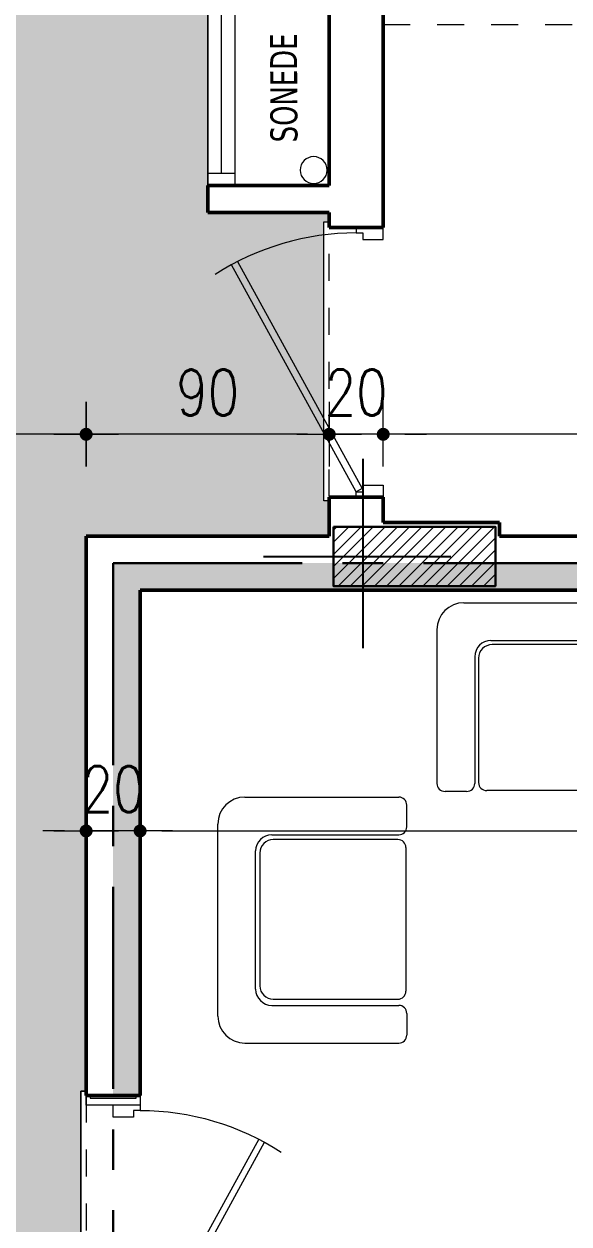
# Model space of a CAD drawing. Header units: millimetres. Extents: x 906 to 2589, y -1235 to -637.
# Drawn here: x 2512.021 to 2514.039, y -1225.515 to -1221.065 of the extents above; entities that cross this region are included whole.
import ezdxf

# ---------------------------------------------------------------- set-up
doc = ezdxf.new("R2010")
doc.units = ezdxf.units.MM
for name, pattern in [('AXES', [2, 1.25, -0.25, 0.25, -0.25]), ('CONTINU', [0]), ('HIDDEN', [0.375, 0.25, -0.125])]:
    doc.linetypes.add(name, pattern=pattern)
doc.layers.get('DEFPOINTS').update_dxf_attribs({"color": 255, "lineweight": 13})
for name, color, linetype, lineweight in [('A-signe', 7, 'Continuous', 9), ('APPUITS', 7, 'Continuous', 18), ('AXE LIMITE', 1, 'AXES', 30), ('DIM.', 4, 'Continuous', 25), ('Extracteur cuisine 300m3', 7, 'Continuous', 20), ('HALL + COULOIR -HATCH', 71, 'Continuous', 15), ('interrompu', 7, 'HIDDEN', 15), ('MENUISERIE', 7, 'Continuous', 13), ('MEUBLE', 35, 'Continuous', 15), ('MUR 0.5', 7, 'Continuous', 50), ('POTEAUX ARCH', 7, 'Continuous', 30), ('POTEAUX HACHURE', 7, 'Continuous', 15), ('TEXTE', 7, 'Continuous', 20)]:
    doc.layers.add(name, color=color, linetype=linetype, lineweight=lineweight)
for name, color, linetype in [('AXE', 7, 'AXES'), ('TEINTE 1', 30, 'Continuous'), ('TEINTE SC', 254, 'Continuous')]:
    doc.layers.add(name, color=color, linetype=linetype)
doc.styles.add('atef', font='romans.shx', dxfattribs={"width": 0.8})
doc.styles.add('COTE', font='verdana.ttf', dxfattribs={"width": 0.7})
doc.dimstyles.new('COTEXT', dxfattribs={"dimscale": 0, "dimtxt": 0.17, "dimasz": 0.08, "dimexe": 0.015, "dimexo": 0.015, "dimgap": 0.07, "dimtad": 1, "dimdec": 0, "dimlfac": 100, "dimzin": 0, "dimdsep": 46, "dimtxsty": 'atef', "dimblk": 'SIG2', "dimcen": 0.15, "dimse1": 1, "dimse2": 1, "dimclrd": 256, "dimclre": 6, "dimclrt": 2, "dimadec": 0, "dimazin": 0, "dimtfac": 0.5, "dimtdec": 0, "dimtix": 1, "dimtmove": 2, "dimatfit": 1, "dimldrblk": 'SIG2', "dimfxl": 0.18, "dimtolj": 1, "dimtzin": 0, "dimlwd": 18, "dimarcsym": 0})

# ---------------------------------------------------------------- blocks, each defined once
blk = doc.blocks.new('SIG2')
at = {"layer": 'A-signe'}
for p, q in [((0, 1.5), (0, 0.5)), ((-1.5, 0), (-0.5, 0)), ((-0.5, 0), (0.5, 0)), ((0, 0.5), (0, -0.5)), ((0.5, 0), (1.5, 0)), ((0, -0.5), (0, -1.5))]:
    blk.add_line(p, q, dxfattribs=at)
at = {"layer": 'A-signe', "const_width": 0.3}
blk.add_lwpolyline([(-0.15, 0, 1), (0.15, 0, 1)], format="xyb", close=True, dxfattribs=at)
blk = doc.blocks.new('*D634')
at = {"layer": 'DEFPOINTS', "color": 0, "transparency": 16777216}
for p in [(2516.551, -1218.2207), (2513.3513, -1222.2862), (2513.3513, -1222.5864)]:
    blk.add_point(p, dxfattribs=at)
at = {"layer": 'DIM.', "lineweight": 18, "transparency": 16777216}
blk.add_line((2516.471, -1222.5864), (2513.4313, -1222.5864), dxfattribs=at)
at = {"layer": 'DIM.', "lineweight": 18, "transparency": 16777216, "xscale": 0.08, "yscale": 0.08, "zscale": 0.08, "rotation": 180}
blk.add_blockref('SIG2', (2513.3513, -1222.5864), dxfattribs=at)
at = {"layer": 'DIM.', "lineweight": 18, "transparency": 16777216, "xscale": 0.08, "yscale": 0.08, "zscale": 0.08}
blk.add_blockref('SIG2', (2516.551, -1222.5864), dxfattribs=at)
at = {"layer": 'DIM.', "color": 2, "transparency": 16777216, "insert": (2514.9512, -1222.4314), "char_height": 0.17, "attachment_point": 5, "style": 'atef'}
blk.add_mtext('\\A1;320', dxfattribs=at)
blk = doc.blocks.new('*D635')
at = {"layer": 'DEFPOINTS', "color": 0, "transparency": 16777216}
for p in [(2513.1513, -1218.1009), (2513.3513, -1222.2862), (2513.1513, -1222.5864)]:
    blk.add_point(p, dxfattribs=at)
at = {"layer": 'DIM.', "lineweight": 18, "transparency": 16777216}
for p, q in [((2513.0713, -1222.5864), (2512.9913, -1222.5864)), ((2513.3513, -1222.5864), (2513.1513, -1222.5864)), ((2513.4313, -1222.5864), (2513.5113, -1222.5864))]:
    blk.add_line(p, q, dxfattribs=at)
at = {"layer": 'DIM.', "lineweight": 18, "transparency": 16777216, "xscale": 0.08, "yscale": 0.08, "zscale": 0.08}
blk.add_blockref('SIG2', (2513.1513, -1222.5864), dxfattribs=at)
at = {"layer": 'DIM.', "lineweight": 18, "transparency": 16777216, "xscale": 0.08, "yscale": 0.08, "zscale": 0.08, "rotation": 180}
blk.add_blockref('SIG2', (2513.3513, -1222.5864), dxfattribs=at)
at = {"layer": 'DIM.', "color": 2, "transparency": 16777216, "insert": (2513.2513, -1222.4314), "char_height": 0.17, "attachment_point": 5, "style": 'atef'}
blk.add_mtext('\\A1;20', dxfattribs=at)
blk = doc.blocks.new('PORTE')
at = {"layer": 'MENUISERIE'}
for p, q in [((0.02, 0), (0.8619, 0.4613)), ((0.8736, 0.4392), (0.0325, -0.0217)), ((0.0325, -0.0217), (0.02, 0))]:
    blk.add_line(p, q, dxfattribs=at)
for points in [[(0, 0), (0.02, 0), (0.02, -0.025), (0.045, -0.025), (0.045, -0.1), (0, -0.1)], [(1, 0), (0.98, 0), (0.98, -0.025), (0.955, -0.025), (0.955, -0.1), (1, -0.1)]]:
    blk.add_lwpolyline(points, dxfattribs=at)
blk.add_arc((0.02, 0), 0.96, 360, 32.9567, dxfattribs=at)
blk = doc.blocks.new('PORTE 1.00')
at = {"layer": 'MENUISERIE'}
blk.add_blockref('PORTE', (0, 0), dxfattribs=at)
blk = doc.blocks.new('*D836')
at = {"layer": 'DEFPOINTS', "color": 0, "linetype": 'Continuous', "transparency": 16777216}
for p in [(2512.451, -1223.164), (2516.651, -1223.164), (2516.651, -1224.0574)]:
    blk.add_point(p, dxfattribs=at)
at = {"layer": 'DIM.', "linetype": 'Continuous', "lineweight": 18, "transparency": 16777216}
blk.add_line((2512.531, -1224.0574), (2516.571, -1224.0574), dxfattribs=at)
at = {"layer": 'DIM.', "linetype": 'Continuous', "lineweight": 18, "transparency": 16777216, "xscale": 0.08, "yscale": 0.08, "zscale": 0.08, "rotation": 180}
blk.add_blockref('SIG2', (2512.451, -1224.0574), dxfattribs=at)
at = {"layer": 'DIM.', "linetype": 'Continuous', "lineweight": 18, "transparency": 16777216, "xscale": 0.08, "yscale": 0.08, "zscale": 0.08}
blk.add_blockref('SIG2', (2516.651, -1224.0574), dxfattribs=at)
at = {"layer": 'DIM.', "color": 2, "linetype": 'Continuous', "transparency": 16777216, "insert": (2514.551, -1223.9024), "char_height": 0.17, "attachment_point": 5, "style": 'atef'}
blk.add_mtext('\\A1;420', dxfattribs=at)
blk = doc.blocks.new('*D837')
at = {"layer": 'DEFPOINTS', "color": 0, "linetype": 'Continuous', "transparency": 16777216}
for p in [(2512.451, -1223.164), (2512.251, -1223.4229), (2512.251, -1224.0574)]:
    blk.add_point(p, dxfattribs=at)
at = {"layer": 'DIM.', "linetype": 'Continuous', "lineweight": 18, "transparency": 16777216}
for p, q in [((2512.171, -1224.0574), (2512.091, -1224.0574)), ((2512.451, -1224.0574), (2512.251, -1224.0574)), ((2512.531, -1224.0574), (2512.611, -1224.0574))]:
    blk.add_line(p, q, dxfattribs=at)
at = {"layer": 'DIM.', "linetype": 'Continuous', "lineweight": 18, "transparency": 16777216, "xscale": 0.08, "yscale": 0.08, "zscale": 0.08}
blk.add_blockref('SIG2', (2512.251, -1224.0574), dxfattribs=at)
at = {"layer": 'DIM.', "linetype": 'Continuous', "lineweight": 18, "transparency": 16777216, "xscale": 0.08, "yscale": 0.08, "zscale": 0.08, "rotation": 180}
blk.add_blockref('SIG2', (2512.451, -1224.0574), dxfattribs=at)
at = {"layer": 'DIM.', "color": 2, "linetype": 'Continuous', "transparency": 16777216, "insert": (2512.351, -1223.9024), "char_height": 0.17, "attachment_point": 5, "style": 'atef'}
blk.add_mtext('\\A1;20', dxfattribs=at)
blk = doc.blocks.new('*D838')
at = {"layer": 'DEFPOINTS', "color": 0, "linetype": 'Continuous', "transparency": 16777216}
for p in [(2512.251, -1222.5864), (2512.251, -1222.964), (2513.1513, -1222.964)]:
    blk.add_point(p, dxfattribs=at)
at = {"layer": 'DIM.', "linetype": 'Continuous', "lineweight": 18, "transparency": 16777216}
blk.add_line((2513.0713, -1222.5864), (2512.331, -1222.5864), dxfattribs=at)
at = {"layer": 'DIM.', "linetype": 'Continuous', "lineweight": 18, "transparency": 16777216, "xscale": 0.08, "yscale": 0.08, "zscale": 0.08, "rotation": 180}
blk.add_blockref('SIG2', (2512.251, -1222.5864), dxfattribs=at)
at = {"layer": 'DIM.', "linetype": 'Continuous', "lineweight": 18, "transparency": 16777216, "xscale": 0.08, "yscale": 0.08, "zscale": 0.08}
blk.add_blockref('SIG2', (2513.1513, -1222.5864), dxfattribs=at)
at = {"layer": 'DIM.', "color": 2, "linetype": 'Continuous', "transparency": 16777216, "insert": (2512.7012, -1222.4314), "char_height": 0.17, "attachment_point": 5, "style": 'atef'}
blk.add_mtext('\\A1;90', dxfattribs=at)
blk = doc.blocks.new('*D742')
at = {"layer": 'DEFPOINTS', "color": 0, "transparency": 16777216}
for p in [(2510.6013, -1222.5864), (2510.6013, -1222.7637), (2512.251, -1222.964)]:
    blk.add_point(p, dxfattribs=at)
at = {"layer": 'DIM.', "lineweight": 18, "transparency": 16777216}
blk.add_line((2512.171, -1222.5864), (2510.6813, -1222.5864), dxfattribs=at)
at = {"layer": 'DIM.', "lineweight": 18, "transparency": 16777216, "xscale": 0.08, "yscale": 0.08, "zscale": 0.08, "rotation": 180}
blk.add_blockref('SIG2', (2510.6013, -1222.5864), dxfattribs=at)
at = {"layer": 'DIM.', "lineweight": 18, "transparency": 16777216, "xscale": 0.08, "yscale": 0.08, "zscale": 0.08}
blk.add_blockref('SIG2', (2512.251, -1222.5864), dxfattribs=at)
at = {"layer": 'DIM.', "color": 2, "transparency": 16777216, "insert": (2511.4261, -1222.4314), "char_height": 0.17, "attachment_point": 5, "style": 'atef'}
blk.add_mtext('\\A1;165', dxfattribs=at)
blk = doc.blocks.new('Sofa3P')
for p, q in [((-0.9625, 0), (0.9625, 0)), ((-1.0625, -0.1), (-1.0625, -0.6699)), ((1.0625, -0.1), (1.0625, -0.6699)), ((-0.8625, -0.14), (0.8625, -0.14)), ((-0.3659, -0.1553), (-0.8582, -0.1553)), ((0.2417, -0.1553), (-0.2505, -0.1553)), ((0.855, -0.1553), (0.3627, -0.1553)), ((-0.9225, -0.2), (-0.9225, -0.6699)), ((-0.9082, -0.2053), (-0.9082, -0.6667)), ((-0.3159, -0.6667), (-0.3159, -0.2053)), ((-0.3005, -0.2053), (-0.3005, -0.6667)), ((0.2917, -0.6667), (0.2917, -0.2053)), ((0.3127, -0.2053), (0.3127, -0.6667)), ((0.905, -0.6667), (0.905, -0.2053)), ((0.9225, -0.2), (0.9225, -0.6699)), ((-0.9525, -0.6999), (-1.0325, -0.6999)), ((-0.3459, -0.6967), (-0.8782, -0.6967)), ((0.2617, -0.6967), (-0.2705, -0.6967)), ((0.875, -0.6967), (0.3427, -0.6967)), ((0.9525, -0.6999), (1.0325, -0.6999))]:
    blk.add_line(p, q)
for centre, radius, start, end in [((-0.9625, -0.1), 0.1, 90, 180), ((0.9625, -0.1), 0.1, 0, 90), ((-0.8625, -0.2), 0.06, 90, 180), ((-0.8582, -0.2053), 0.05, 90, 180), ((-0.3659, -0.2053), 0.05, 0, 90), ((-0.2505, -0.2053), 0.05, 90, 180), ((0.2417, -0.2053), 0.05, 0, 90), ((0.3627, -0.2053), 0.05, 90, 180), ((0.855, -0.2053), 0.05, 0, 90), ((0.8625, -0.2), 0.06, 0, 90), ((-0.8782, -0.6667), 0.03, 180, 270), ((-0.3459, -0.6667), 0.03, 270, 0), ((-0.2705, -0.6667), 0.03, 180, 270), ((0.2617, -0.6667), 0.03, 270, 0), ((0.3427, -0.6667), 0.03, 180, 270), ((0.875, -0.6667), 0.03, 270, 0), ((-1.0325, -0.6699), 0.03, 180, 270), ((-0.9525, -0.6699), 0.03, 270, 0), ((0.9525, -0.6699), 0.03, 180, 270), ((1.0325, -0.6699), 0.03, 270, 0)]:
    blk.add_arc(centre, radius, start, end)
blk = doc.blocks.new('Sofa1P')
for p, q in [((-0.3562, 0), (0.3562, 0)), ((-0.4562, -0.1), (-0.4562, -0.6699)), ((0.4562, -0.1), (0.4562, -0.6699)), ((-0.2563, -0.14), (0.2563, -0.14)), ((0.2487, -0.1553), (-0.2436, -0.1553)), ((-0.3162, -0.2), (-0.3162, -0.6699)), ((-0.2936, -0.2053), (-0.2936, -0.6667)), ((0.2987, -0.6667), (0.2987, -0.2053)), ((0.3162, -0.2), (0.3162, -0.6699)), ((-0.3462, -0.6999), (-0.4262, -0.6999)), ((0.2687, -0.6967), (-0.2636, -0.6967)), ((0.3462, -0.6999), (0.4262, -0.6999))]:
    blk.add_line(p, q)
for centre, radius, start, end in [((-0.3562, -0.1), 0.1, 90, 180), ((0.3562, -0.1), 0.1, 0, 90), ((-0.2563, -0.2), 0.06, 90, 180), ((-0.2436, -0.2053), 0.05, 90, 180), ((0.2487, -0.2053), 0.05, 0, 90), ((0.2563, -0.2), 0.06, 0, 90), ((-0.2636, -0.6667), 0.03, 180, 270), ((0.2687, -0.6667), 0.03, 270, 0), ((-0.4262, -0.6699), 0.03, 180, 270), ((-0.3462, -0.6699), 0.03, 270, 0), ((0.3462, -0.6699), 0.03, 180, 270), ((0.4262, -0.6699), 0.03, 270, 0)]:
    blk.add_arc(centre, radius, start, end)

msp = doc.modelspace()

# ---------------------------------------------------------------- hatches: boundary and pattern name
at = {"layer": 'POTEAUX HACHURE'}
h = msp.add_hatch(dxfattribs=at)
h.set_pattern_fill('ANSI31', color=256, scale=0.01)
h.set_pattern_definition([(45, (1414.793198, -316.248662), (-0.0224506403, 0.0224506403), [])])
h.paths.add_polyline_path([(2513.1667, -1222.929), (2513.7668, -1222.929), (2513.7668, -1223.149), (2513.1667, -1223.149)])
at = {"layer": 'TEINTE 1', "linetype": 'CONTINU'}
h = msp.add_hatch(color=256, dxfattribs=at)
h.dxf.hatch_style = 1
h.paths.add_polyline_path([(2516.072, -1223.064), (2512.351, -1223.064), (2512.351, -1225.0387), (2512.451, -1225.0387), (2512.451, -1223.164), (2516.1077, -1223.164)])
at = {"layer": 'TEINTE SC'}
h = msp.add_hatch(color=256, dxfattribs=at)
h.dxf.hatch_style = 1
h.paths.add_polyline_path([(2510.6213, -1223.7558), (2510.6013, -1223.7558), (2510.6013, -1223.964), (2510.701, -1223.964), (2510.701, -1224.2658), (2510.721, -1224.2658), (2510.721, -1225.3734), (2510.701, -1225.3734), (2510.701, -1228.264), (2512.251, -1228.264), (2512.251, -1226.544), (2512.201, -1226.544), (2512.201, -1226.264), (2512.251, -1226.264), (2512.2509, -1226.13), (2512.2309, -1226.13), (2512.2309, -1225.0224), (2512.2509, -1225.0224), (2512.251, -1222.964), (2513.1513, -1222.964), (2513.1513, -1222.8337), (2513.1313, -1222.8337), (2513.1313, -1221.7983), (2513.1513, -1221.7983), (2513.1513, -1221.764), (2512.7015, -1221.764), (2512.7015, -1218.7275), (2513.0913, -1218.3376), (2513.0494, -1218.2957), (2513.0353, -1218.3098), (2512.2521, -1217.5267), (2512.2662, -1217.5125), (2512.101, -1217.3472), (2511.9357, -1217.5125), (2511.9498, -1217.5267), (2511.1666, -1218.3098), (2511.1525, -1218.2957), (2511.1107, -1218.3375), (2511.4015, -1218.6282), (2511.4015, -1219.664), (2510.5514, -1219.664), (2510.5513, -1221.364), (2510.6013, -1221.364), (2510.6013, -1221.6478), (2510.6213, -1221.6478), (2510.6213, -1222.5854), (2510.6013, -1222.5854), (2510.6013, -1222.8183), (2510.6213, -1222.8183)])

# ---------------------------------------------------------------- linework, layer by layer
at = {"layer": 'APPUITS'}
for points in [[(2513.1513, -1222.8337), (2513.1313, -1222.8337), (2513.1313, -1221.7983), (2513.1513, -1221.7983)], [(2512.2509, -1225.0224), (2512.2309, -1225.0224), (2512.2309, -1226.13), (2512.2509, -1226.13)]]:
    msp.add_lwpolyline(points, dxfattribs=at)
at = {"layer": 'AXE'}
for p, q in [((2513.2763, -1222.6771), (2513.2763, -1223.3801)), ((2512.908, -1223.039), (2513.6012, -1223.039))]:
    msp.add_line(p, q, dxfattribs=at)
at = {"layer": 'AXE LIMITE', "ltscale": 0.6}
msp.add_lwpolyline([(2525.7231, -1220.614), (2516.651, -1220.614), (2516.651, -1223.064), (2512.351, -1223.064), (2512.351, -1230.014)], dxfattribs=at)
at = {"layer": 'HALL + COULOIR -HATCH', "linetype": 'Continuous'}
msp.add_lwpolyline([(2512.2309, -1226.13), (2512.2309, -1225.0224), (2512.2509, -1225.0224), (2512.251, -1222.964), (2513.1513, -1222.964), (2513.1513, -1222.8337), (2513.1313, -1222.8337), (2513.1313, -1221.7983), (2513.1513, -1221.7983), (2513.1513, -1221.764), (2512.7015, -1221.764), (2512.7015, -1218.7275), (2513.0913, -1218.3376), (2513.0494, -1218.2957), (2513.0353, -1218.3098), (2512.2521, -1217.5267), (2512.2662, -1217.5125), (2512.101, -1217.3472), (2511.9357, -1217.5125)], dxfattribs=at)
at = {"layer": 'interrompu', "ltscale": 0.2}
for p, q in [((2513.3515, -1221.0661), (2514.7513, -1221.0661)), ((2513.1513, -1222.8174), (2513.1513, -1221.8196)), ((2512.2509, -1225.0387), (2512.2509, -1226.1087))]:
    msp.add_line(p, q, dxfattribs=at)
at = {"layer": 'MENUISERIE'}
for p, q in [((2512.7013, -1218.7689), (2512.7013, -1221.664)), ((2512.7513, -1220.964), (2512.7513, -1221.6187)), ((2512.8013, -1220.964), (2512.8013, -1221.664)), ((2512.8013, -1221.6187), (2512.7013, -1221.6187))]:
    msp.add_line(p, q, dxfattribs=at)
msp.add_lwpolyline([(2512.4509, -1225.0387), (2512.4509, -1225.0737), (2512.2509, -1225.0737), (2512.2509, -1225.0387), (2512.2659, -1225.0387), (2512.2659, -1225.0487), (2512.4359, -1225.0487), (2512.4359, -1225.0387)], close=True, dxfattribs=at)
at = {"layer": 'MUR 0.5'}
for p, q in [((2513.3513, -1221.8196), (2513.3513, -1218.564)), ((2513.1513, -1221.664), (2513.1513, -1220.964)), ((2512.7013, -1221.664), (2513.1513, -1221.664)), ((2512.7013, -1221.764), (2512.7013, -1221.664)), ((2512.7013, -1221.764), (2513.1513, -1221.764)), ((2513.1513, -1221.8196), (2513.1513, -1221.764)), ((2513.3513, -1221.8196), (2513.1513, -1221.8196)), ((2513.1513, -1222.964), (2513.1513, -1222.8196)), ((2513.3513, -1222.8196), (2513.1513, -1222.8196)), ((2513.3513, -1222.914), (2513.3513, -1222.8196)), ((2513.7817, -1222.914), (2513.3513, -1222.914)), ((2513.7817, -1222.964), (2513.7817, -1222.914)), ((2512.251, -1225.0387), (2512.251, -1222.964)), ((2512.251, -1222.964), (2513.1513, -1222.964)), ((2513.7817, -1222.964), (2516.071, -1222.964)), ((2512.451, -1225.0387), (2512.451, -1223.164)), ((2512.451, -1223.164), (2516.651, -1223.164)), ((2512.451, -1225.0387), (2512.251, -1225.0387))]:
    msp.add_line(p, q, dxfattribs=at)
at = {"layer": 'POTEAUX ARCH'}
msp.add_lwpolyline([(2513.1667, -1222.929), (2513.7668, -1222.929), (2513.7668, -1223.149), (2513.1667, -1223.149)], close=True, dxfattribs=at)
at = {"layer": 'TEXTE', "linetype": 'Continuous'}
msp.add_lwpolyline([(2513.1439, -1221.6066, 0.999998), (2513.0439, -1221.6066, 1), (2513.1439, -1221.6066)], format="xyb", close=True, dxfattribs=at)

# ---------------------------------------------------------------- block references
at = {"layer": 'MENUISERIE', "rotation": 90.00000000000001}
msp.add_blockref('PORTE 1.00', (2513.2513, -1222.8196), dxfattribs=at)
at = {"layer": 'MENUISERIE', "xscale": -1, "rotation": 269.9999999994807}
msp.add_blockref('PORTE 1.00', (2512.4509, -1226.0737), dxfattribs=at)
at = {"layer": 'MEUBLE'}
msp.add_blockref('Sofa3P', (2514.6128, -1223.2111), dxfattribs=at)
at = {"layer": 'MEUBLE', "rotation": 90}
msp.add_blockref('Sofa1P', (2512.7388, -1224.3879), dxfattribs=at)

# ---------------------------------------------------------------- texts
at = {"layer": 'Extracteur cuisine 300m3', "lineweight": 25, "style": 'COTE', "width": 0.7}
msp.add_text('SONEDE', height=0.1, rotation=90.2204, dxfattribs=at).set_placement((2513.0336, -1221.5036))

# ---------------------------------------------------------------- dimensions: what is measured, and where the dimension line sits
at = {"layer": 'DIM.'}
for base, p1, p2, picture, middle in [((2513.1513, -1222.5864), (2513.3513, -1222.2862), (2513.1513, -1218.1009), '*D635', (2513.2513, -1222.4314)), ((2513.3513, -1222.5864), (2516.551, -1218.2207), (2513.3513, -1222.2862), '*D634', (2514.9512, -1222.4314)), ((2510.6013, -1222.5864), (2512.251, -1222.964), (2510.6013, -1222.7637), '*D742', (2511.4261, -1222.4314))]:
    dim = msp.add_linear_dim(base=base, p1=p1, p2=p2, dimstyle='COTEXT', override={"dimscale": 1}, dxfattribs=at)
    dim.commit()
    dim.dimension.update_dxf_attribs({"geometry": picture, "text_midpoint": middle})
at = {"layer": 'DIM.', "linetype": 'Continuous'}
for base, p1, p2, picture, middle in [((2512.251, -1222.5864), (2513.1513, -1222.964), (2512.251, -1222.964), '*D838', (2512.7012, -1222.4314)), ((2512.251, -1224.0574), (2512.451, -1223.164), (2512.251, -1223.4229), '*D837', (2512.351, -1223.9024)), ((2516.651, -1224.0574), (2512.451, -1223.164), (2516.651, -1223.164), '*D836', (2514.551, -1223.9024))]:
    dim = msp.add_linear_dim(base=base, p1=p1, p2=p2, dimstyle='COTEXT', override={"dimscale": 1}, dxfattribs=at)
    dim.commit()
    dim.dimension.update_dxf_attribs({"geometry": picture, "text_midpoint": middle})

doc.saveas('drawing.dxf')
